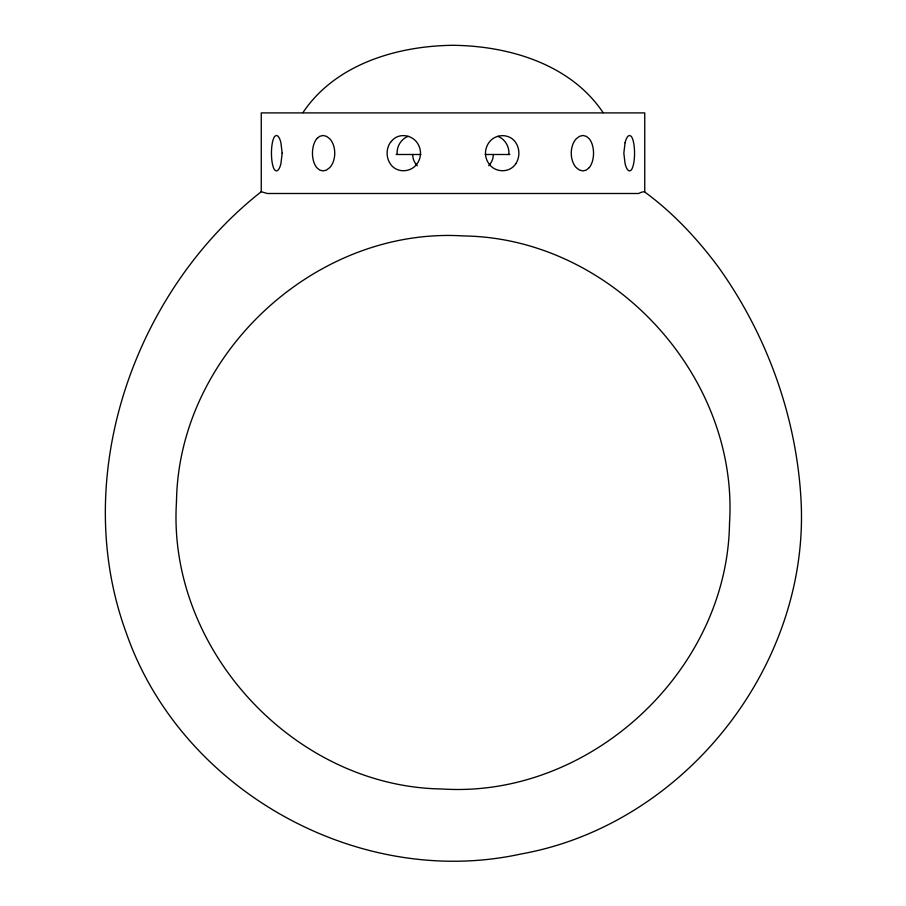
<?xml version="1.0" encoding="UTF-8"?>
<svg xmlns="http://www.w3.org/2000/svg" width="906" height="906" viewBox="0 0 906 906"><rect width="100%" height="100%" fill="white"/><g stroke="black" fill="none" stroke-linecap="round" stroke-linejoin="round"><path stroke-width="1.36" d="M508.832 154.496C509.614 146.897 505.095 139.048 497.836 136.33M493.419 154.496L492.796 158.675A17.735 16.693 90 0 1 488.719 165.741M625.083 142.774L623.838 153.193L625.083 163.624A17.735 5.685 -90 0 0 629.681 170.928L631.233 170.068A17.735 4.802 90 0 0 634.551 153.193A17.735 4.802 90 0 0 631.233 136.33L629.681 135.47A17.735 5.685 -90 0 0 625.083 142.763M302.876 112.706C335.288 64.111 397.213 45.889 453 45.3C508.787 45.889 570.712 64.111 603.124 112.706M261.256 191.721C133.375 292.117 69.275 477.779 126.296 633C180.826 790.202 358.402 889.658 520.939 854.007C684.732 824.743 810.734 664.913 800.961 498.798C796.193 415.956 766.702 334.529 718.424 267.123C697.394 238.799 672.807 212.457 644.336 191.721C642.365 191.812 640.406 192.57 638.685 193.499L267.315 193.499L261.256 191.721L261.256 112.899L644.744 112.899L644.744 191.721M408.164 136.33C400.905 139.048 396.386 146.897 397.168 154.496M396.182 154.496L420.837 154.496M485.163 154.496L509.818 154.496M412.581 154.496L413.204 158.675A17.735 16.693 -90 0 0 417.281 165.741M176.489 501.607C166.931 649.217 294.235 786.929 442.139 788.99C589.749 798.537 727.45 671.244 729.511 523.34C739.07 375.73 611.765 238.018 463.861 235.956C316.251 226.409 178.55 353.702 176.489 501.607M282.162 153.193L280.917 163.624A17.735 5.685 90 0 1 276.319 170.928L274.767 170.068A17.735 4.802 -90 0 1 271.449 153.193A17.735 4.802 -90 0 1 274.767 136.33L276.319 135.47A17.735 5.685 -90 0 1 280.917 142.774L282.162 153.193M391.369 141.438L390.158 142.774A17.633 15.742 90 0 0 390.158 163.624C396.239 173.295 410.962 172.899 417.179 163.624A17.622 17.203 -90 0 0 417.179 142.774C411.403 134.303 397.723 132.729 391.369 141.438M515.842 163.624C509.761 173.295 495.038 172.899 488.821 163.624A17.622 17.203 90 0 1 488.821 142.774C495.038 133.499 509.761 133.103 515.842 142.774A17.633 15.742 -90 0 1 515.842 163.624M317.417 138.176L316.658 138.856A17.712 10.147 90 0 0 316.647 167.542L319.671 170.068L323.091 170.928L326.5 170.068L329.829 167.542A17.724 11.925 90 0 0 329.829 138.856L326.5 136.33L323.091 135.47L319.671 136.33L317.417 138.176M589.342 167.542L586.329 170.068L582.909 170.928L579.5 170.068L576.171 167.542A17.724 11.925 -90 0 1 576.171 138.856L579.5 136.33L582.909 135.47L586.329 136.33L589.342 138.856A17.712 10.147 -90 0 1 589.353 167.542"/></g></svg>
